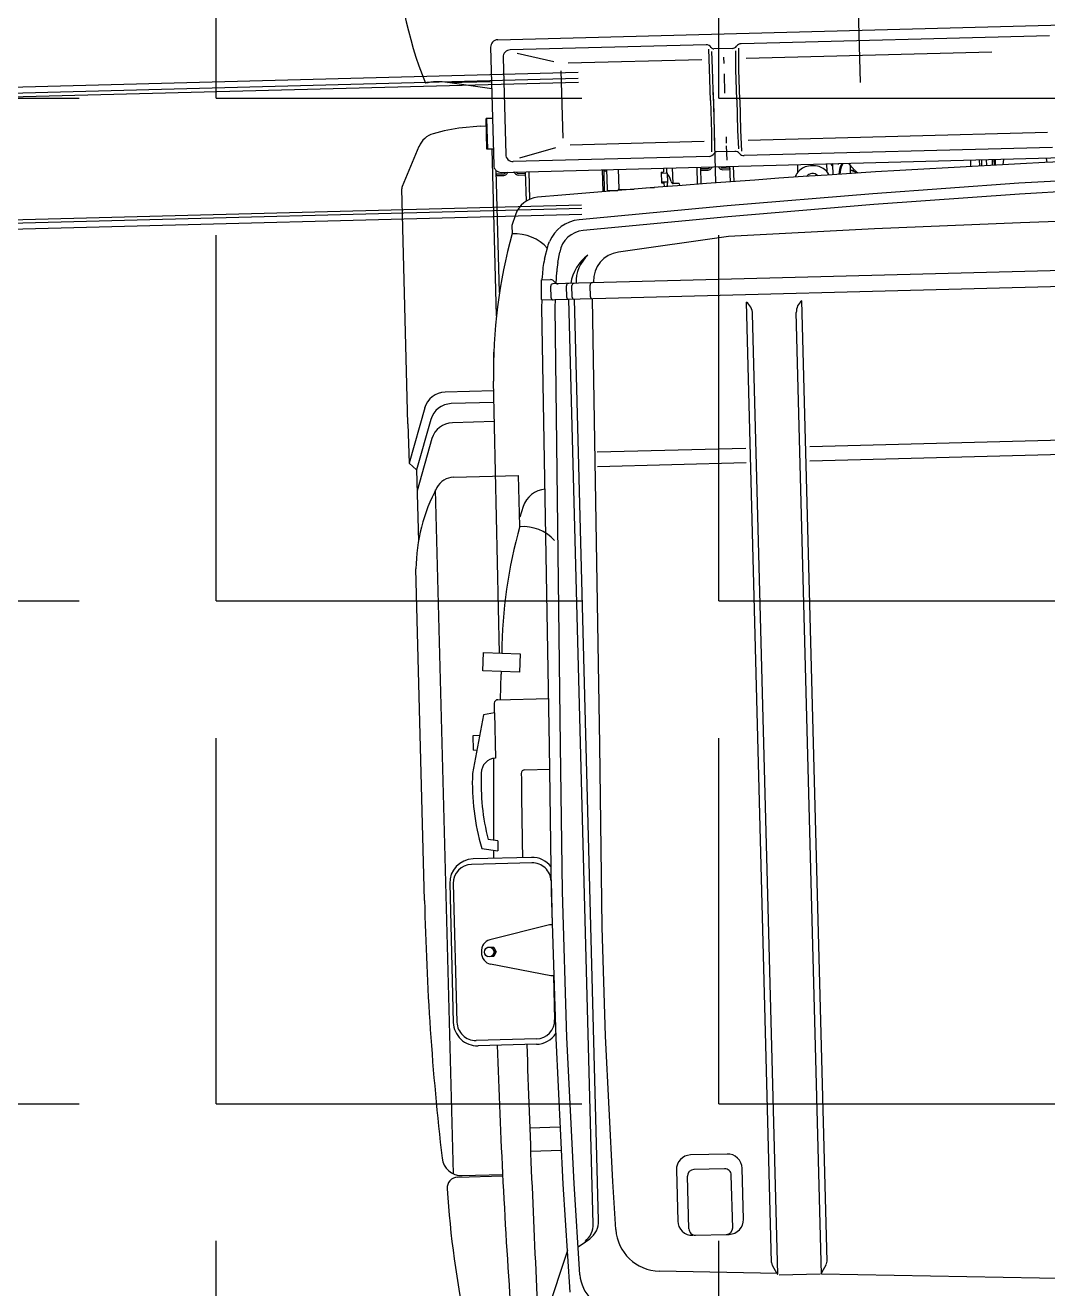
# Model space of a CAD drawing. Header units: metres. Extents: x 668617 to 675126, y 2286318 to 2293677.
# Drawn here: x 669902.987 to 669904.665, y 2287270.122 to 2287272.195 of the extents above; entities that cross this region are included whole.
import ezdxf

# ---------------------------------------------------------------- set-up
doc = ezdxf.new("R2010")
doc.units = ezdxf.units.M
doc.header["$MEASUREMENT"] = 0
doc.layers.add('2', color=7, linetype='Continuous')
doc.layers.add('DMTG-ZONA-TRABAJO', color=250, linetype='Continuous')

# ---------------------------------------------------------------- blocks, each defined once
blk = doc.blocks.new('A$C0C9960AB')
at = {"layer": '2'}
for p, q in [((-1064.6, 1000), (-1064.6, 3923.8)), ((-1056.1, 1000), (-1056.1, 3923.8)), ((-1051.1, 3923.8), (-1051.1, 1000)), ((-883.1, 3923.8), (-883.1, 1000)), ((-878.1, 1000), (-878.1, 3923.8)), ((-869.6, 3923.8), (-869.6, 1000)), ((-1408, 1235.5), (-1398.4, 1245.5)), ((-1344.8, 1245.5), (-1398.4, 1245.5)), ((-1323.6, 1222.1), (-1398.4, 1245.5)), ((-1344.8, 1245.5), (-1022.9, 1245.5)), ((-1997.4, 1239.9), (-1543.6, 1239.9)), ((-1408, 1235.5), (-1505.6, 1235.5)), ((-1365.8, 1213.3), (-1436.8, 1235.5)), ((-1339.6, 1214.1), (-1408, 1235.5)), ((-965.5, 1220.5), (-1019.6, 1244.8)), ((-2377.4, 1204.5), (-2377.4, 1142.9)), ((-2375.4, 1198.4), (-2375.4, 1143)), ((-2372.8, 1210), (-1435.9, 1210)), ((-1975.4, 1205), (-2165.4, 1205)), ((-1975.4, 1200), (-2165.4, 1200)), ((-1302.6, 1127), (-1302.6, 1193.5)), ((-944.9, 1185.5), (-948.7, 1200.4)), ((-1419.4, 1185), (-1419.4, 1096)), ((-1344.8, 1127.2), (-1344.8, 1184.6)), ((-1318.6, 1127.1), (-1318.6, 1185.5)), ((-941.7, 1165.5), (-944.9, 1185.5)), ((-889.2, 1118.9), (-879, 1179)), ((-879, 1179), (-879, 1118.9)), ((-2198.4, 1092.1), (-2198.4, 1172)), ((-2190.9, 1091.7), (-2190.9, 1174.5)), ((-1949.9, 1091.7), (-1949.9, 1174.5)), ((-1942.4, 1092.1), (-1942.4, 1172)), ((-1928.4, 1159.7), (-1932.4, 1137.7)), ((-1745.4, 1152.7), (-1825.4, 1169.7)), ((-1793.4, 1167.7), (-1773.4, 1167.7)), ((-1793.4, 1167.7), (-1793.4, 1162.9)), ((-1773.4, 1167.7), (-1773.4, 1158.7)), ((-939.9, 1135.5), (-941.7, 1165.5)), ((-2105.4, 1069.9), (-2087.1, 1152.2)), ((-2076.9, 1155.7), (-2076.3, 1156)), ((-2076.9, 1147), (-2076.9, 1155.7)), ((-2070.4, 1145.5), (-2076.9, 1148.9)), ((-2070.4, 1143.6), (-2076.9, 1147)), ((-2063.9, 1148.9), (-2070.4, 1145.5)), ((-2063.9, 1147), (-2070.4, 1143.6)), ((-2064.4, 1156), (-2063.9, 1155.7)), ((-2063.9, 1155.7), (-2063.9, 1147)), ((-2035.4, 1069.9), (-2053.6, 1152.2)), ((-1918.4, 1137.7), (-1916.5, 1150.6)), ((-1743.4, 1137.7), (-1745.4, 1152.7)), ((-1688.4, 1102), (-1685.3, 1151.9)), ((-1685.3, 1151.9), (-1660.4, 1150.3)), ((-1660.4, 1150.3), (-1663.5, 1100.4)), ((-1918.4, 1137.7), (-1932.4, 1137.7)), ((-1743.4, 1137.7), (-1805.4, 1137.7)), ((-1725.4, 1132.4), (-1725.4, 1062.8)), ((-1725.4, 1129), (-1690.4, 1127)), ((-1661.7, 1128.7), (-1289.5, 1127)), ((-1259.5, 1125.5), (-1249.8, 1125.5)), ((-971.7, 1127.5), (-929.7, 1127.5)), ((-971.7, 1118.9), (-971.7, 1127.5)), ((-971.7, 1126.5), (-929.7, 1126.5)), ((-971.7, 1118.9), (-971.7, 1126.5)), ((-939.9, 1135.5), (-939.9, 1127.5)), ((-929.7, 1118.9), (-929.7, 1127.5)), ((-1199.9, 1120.5), (-971.7, 1120.5)), ((-1168.4, 1115.5), (-1001.5, 1115.5)), ((-1008.2, 1115.5), (-1001.5, 1115.5)), ((-1008.2, 1115.5), (-1008.2, 1105.5)), ((-1005.9, 1115.5), (-1005.9, 1105.5)), ((-1003.9, 1108.9), (-1003.9, -320.3)), ((-832.3, 1118.9), (-993.9, 1118.9)), ((-822.3, 1108.9), (-822.3, -320.3)), ((-2344.4, 1104), (-2344.4, 1061.5)), ((-2312.4, 1104.3), (-2312.4, 1062.3)), ((-1822.4, 1098.1), (-1822.4, 1063.8)), ((-1663.5, 1100.4), (-1688.4, 1102)), ((-1488.8, 1096), (-1419.4, 1096)), ((-1462.1, 1090.8), (-1476.4, 1096)), ((-1076.8, 1096), (-1088.5, 1096)), ((-1062.4, 1090.8), (-1076.8, 1096)), ((-1003.9, 1103.6), (-1005.3, 1103.6)), ((-989.6, 823.8), (-989.6, 1092.1)), ((-846.6, 1102.1), (-979.6, 1102.1)), ((-836.6, 823.8), (-836.6, 1092.1)), ((-2481.9, 1057), (-2566.3, 1087.4)), ((-1044.1, 1075.5), (-1003.9, 1075.5)), ((-1008.2, 1085.5), (-1008.2, 1075.5)), ((-1008.2, 1075.5), (-1003.9, 1075.5)), ((-1005.9, 1085.5), (-1005.9, 1075.5)), ((-1003.9, 1087.4), (-1005.3, 1087.4)), ((-984.6, 1082.7), (-971.7, 1033)), ((-854.5, 1033), (-841.7, 1082.7)), ((-2538.9, 1054.9), (-2390.9, 1060.5)), ((-2390.7, 1060.5), (-2190.7, 1065)), ((-2190.4, 1065), (-1990.4, 1066)), ((-2105.4, 1066.2), (-2165.4, 1066.2)), ((-2105.4, 1065.4), (-2105.4, 1069.9)), ((-2035.4, 1065.8), (-2035.4, 1069.9)), ((-1975.4, 1066.2), (-2035.4, 1066.2)), ((-1990.1, 1066), (-1790.2, 1063.4)), ((-1790.2, 1063.4), (-1190.4, 1057.9)), ((-1190.3, 1057.9), (-1180.3, 1057.5)), ((-1180.3, 0), (-1180.3, 1057.5)), ((-1179.4, 1058.4), (-1152.5, 1057.4)), ((-1152.5, 1057.4), (-1152.5, 1045.2)), ((-1152.5, 1056.5), (-1147.6, 1056.3)), ((-1041.7, 1070.5), (-1003.9, 1070.5)), ((-2515.4, 1040.7), (-2390.4, 1045.5)), ((-2390.4, 1045.5), (-2190.4, 1050)), ((-2190.4, 1050), (-1990.4, 1051)), ((-1990.4, 1051), (-1790.3, 1048.4)), ((-1790.3, 1048.4), (-1190.3, 1039.9)), ((-1190.3, 1039.9), (-1180.3, 1039.2)), ((-1177.4, 1045.2), (-1161.4, 1045.2)), ((-1158.5, 0), (-1158.5, 1042.3)), ((-1124.2, 1052.7), (-1105.1, 1047.4)), ((-1105, 1047.3), (-1100.4, 1045.3)), ((-2446, 1020.8), (-1180.3, 1020.8)), ((-1177.3, 1023.7), (-1161.4, 1023.7)), ((-1157.8, 1037.5), (-1142.2, 1036.4)), ((-1129.4, 1034.6), (-1115, 1031.7)), ((-867.1, 1023.4), (-959.2, 1023.4)), ((-2441.8, 1013.2), (-1180.3, 1013.2)), ((-1177.3, 1016.1), (-1161.4, 1016.1)), ((-1058, 801), (-1071.7, 1004)), ((-969.2, 830.1), (-969.2, 1013.4)), ((-857.1, 830.1), (-857.1, 1013.4)), ((-2454.6, 990), (-2388.8, 992.6)), ((-2388.7, 992.6), (-2189.6, 997)), ((-2189.6, 997), (-2040.6, 998)), ((-2040.5, 998), (-1791, 994.5)), ((-1791, 994.5), (-1180.3, 988.4)), ((-1410.4, 783.9), (-1410.4, 987.8)), ((-1390.4, 783.9), (-1390.4, 987.6)), ((-1177.3, 991.3), (-1161.4, 991.3)), ((-1158.5, 986.6), (-1157, 986.6)), ((-1073, 800.1), (-1086.4, 998.9)), ((-1003.9, 970.5), (-1034.1, 970.5)), ((-1005.6, 968.5), (-1033.9, 968.5)), ((-1032.7, 962.5), (-1032.7, 950.5)), ((-1003.9, 964.5), (-1030.7, 964.5)), ((-1099.8, 800), (-1117.3, 951.2)), ((-1031.7, 948.8), (-1031.7, 927.6)), ((-1003.9, 948.5), (-1030.7, 948.5)), ((-2520.5, 770.9), (-2513.2, 931.9)), ((-2375.4, 905), (-2445.4, 905)), ((-1030.2, 911.5), (-1030.8, 911.5)), ((-1030.2, 911.5), (-1030.2, 899.5)), ((-2465.4, 885), (-2465.4, 835)), ((-2456.4, 890), (-2384.4, 890)), ((-2355.4, 835), (-2355.4, 885)), ((-1024.2, 886.5), (-1029.5, 886.5)), ((-1009.2, 889.9), (-1024.2, 889.9)), ((-1024.2, 889.9), (-1024.2, 886.5)), ((-1022.7, 889.9), (-1022.7, 881.5)), ((-1010.7, 889.9), (-1010.7, 881.5)), ((-1003.9, 882.5), (-1010.7, 882.5)), ((-1009.2, 889.9), (-1009.2, 886.5)), ((-1003.9, 886.5), (-1009.2, 886.5)), ((-2375.4, 839), (-2375.4, 881)), ((-1025.7, 865.5), (-1028.4, 865.5)), ((-1025.7, 865.5), (-1025.4, 873.7)), ((-1003.9, 874.5), (-1025.3, 874.5)), ((-1010.7, 881.5), (-1024.7, 881.5)), ((-1027.2, 840.5), (-1003.9, 840.5)), ((-1026.9, 835.5), (-1003.9, 835.5)), ((-1008.2, 835.5), (-1008.2, 825.5)), ((-1008.2, 835.5), (-1003.9, 835.5)), ((-1005.9, 835.5), (-1005.9, 825.5)), ((-2456.4, 830), (-2384.4, 830)), ((-2445.4, 815), (-2375.4, 815)), ((-1026, 815.5), (-902.1, 815.5)), ((-1003.9, 823.6), (-1005.3, 823.6)), ((-956.7, 819.8), (-983.6, 820.3)), ((-983.6, 788.3), (-983.6, 813.4)), ((-956.8, 815.8), (-980.2, 816.3)), ((-913.1, 819.8), (-956.7, 819.8)), ((-913.1, 815.8), (-956.7, 815.8)), ((-913.1, 819.8), (-869.6, 819.8)), ((-913.1, 815.8), (-869.6, 815.8)), ((-869.6, 819.8), (-842.6, 820.3)), ((-869.5, 815.8), (-846.1, 816.3)), ((-842.6, 788.3), (-842.6, 813.4)), ((-1094.8, 600), (-1099.8, 800)), ((-1061.5, 600.1), (-1073, 800.1)), ((-1046.5, 600.8), (-1058, 801)), ((-1008.2, 805.5), (-1008.2, 795.5)), ((-1005.9, 805.5), (-1005.9, 795.5)), ((-1003.9, 807.4), (-1005.3, 807.4)), ((-975.7, 799.8), (-995.5, 799.8)), ((-963.5, 799.8), (-972.1, 799.8)), ((-903.7, 799.8), (-876.9, 799.8)), ((-862.8, 799.8), (-854.2, 799.8)), ((-1025, 795.5), (-1003.9, 795.5)), ((-1024.8, 790.5), (-1003.9, 790.5)), ((-1008.2, 795.5), (-1003.9, 795.5)), ((-954.8, 779.8), (-983.6, 779.3)), ((-954.9, 783.8), (-980.2, 783.3)), ((-913.1, 783.8), (-954.8, 783.8)), ((-913.1, 779.8), (-954.8, 779.8)), ((-913.1, 783.8), (-871.5, 783.8)), ((-913.1, 779.8), (-871.5, 779.8)), ((-871.5, 779.8), (-842.6, 779.3)), ((-871.4, 783.8), (-846.1, 783.3)), ((-2523.2, 712), (-2523.2, 768)), ((-2521.7, 770), (-1206.4, 770)), ((-2521.1, 770.6), (-2509.5, 777)), ((-2505.6, 778), (-1190.4, 778)), ((-989.6, 353.5), (-989.6, 775.8)), ((-969.2, 359.7), (-969.2, 769.5)), ((-857.1, 432.9), (-857.1, 769.5)), ((-836.6, 353.5), (-836.6, 775.8)), ((-2555.3, 0), (-2523.2, 710)), ((-2523.2, 710), (-1206.4, 710)), ((-2521.1, 709.4), (-2509.5, 703)), ((-2505.6, 702), (-1190.4, 702)), ((-1410.4, 198.9), (-1410.4, 696.9)), ((-1390.4, 196.5), (-1390.4, 696.5)), ((-1003.9, 703.1), (-1014.5, 703.1)), ((-1003.9, 663.1), (-1014.5, 663.1)), ((-1005.2, 655.1), (-1019, 655.1)), ((-1018.1, 630.6), (-1007.1, 630.6)), ((-1017.8, 620.6), (-1013.6, 630.6)), ((-1013.8, 624.9), (-1013.8, 630.6)), ((-501.5, 614.5), (-894, 614.5)), ((-1091.6, 400), (-1094.8, 600)), ((-1052.5, 400), (-1061.5, 600)), ((-1037.5, 400.6), (-1046.5, 600.8)), ((-1012.7, 465.6), (-1003.9, 465.6)), ((-1012.4, 453.6), (-1003.9, 453.6)), ((-1012.3, 450.6), (-1003.9, 450.6)), ((-1012.1, 444.1), (-1003.9, 444.1)), ((-1011.9, 436.1), (-1003.9, 436.1)), ((-1011.8, 433.6), (-1003.9, 433.6)), ((-1006.8, 431.8), (-1006.8, 433.6)), ((-1006.4, 431.8), (-1006.4, 433.6)), ((-1011.8, 431.8), (-1003.9, 431.8)), ((-1011.5, 421.4), (-1003.9, 420.6)), ((-1089.7, 200), (-1091.6, 400)), ((-1046.2, 200), (-1052.5, 400)), ((-1031.2, 200.4), (-1037.5, 400.6)), ((-1010.1, 361.4), (-1003.9, 362))]:
    blk.add_line(p, q, dxfattribs=at)
for points in [[(-1003.9, 1099.3, 0.024582), (-1004.3, 1099.7, 0.071747), (-1005.6, 1100.7)], [(-1005.6, 1090.3, 0.071747), (-1004.3, 1091.3, 0.024582), (-1003.9, 1091.7, 0.024582)], [(-1003.9, 1102.6, 0.019534), (-1004.5, 1102.9)], [(-1004.5, 1088.1, 0.019534), (-1003.9, 1088.4, 0.019534)], [(-1003.9, 819.3, 0.024582), (-1004.3, 819.7, 0.071747), (-1005.6, 820.7)], [(-1003.9, 822.6, 0.019534), (-1004.5, 822.9)], [(-1005.6, 810.3, 0.071747), (-1004.3, 811.3, 0.024582), (-1003.9, 811.7, 0.024582)], [(-1004.5, 808.1, 0.019534), (-1003.9, 808.4, 0.019534)], [(-1006, 683.1, 0.079356), (-1007.5, 692.5, 0.088404), (-1011.5, 700, 0.105169), (-1017.9, 705.3, 0.05556), (-1021.1, 706.6, 0.05556)], [(-1019.2, 660.2, 0.022928), (-1017.9, 660.8, 0.105169), (-1011.5, 666.1, 0.088404), (-1007.5, 673.6, 0.079356), (-1006, 683.1)], [(-1003.9, 642.3, 0.011471), (-1005.8, 643.3, 0.085375), (-1018.7, 646.9)], [(-1003.9, 640.7, 0.014961), (-1006.3, 641.9, 0.084216), (-1018.6, 645.3)], [(-1003.9, 654.8, 0.102065), (-1005.2, 655.1)], [(-1005.2, 647.1, 0.102065), (-1003.9, 647.3, 0.102065)]]:
    blk.add_lwpolyline(points, format="xyb", dxfattribs=at)
blk.add_lwpolyline([(-1017.7, 620.7), (-1017.6, 620.9), (-1017, 621.6), (-1016.4, 622.3), (-1015.7, 623), (-1015, 623.7), (-1014.3, 624.4), (-1013.5, 625.2), (-1012.7, 625.9), (-1011.9, 626.7), (-1011, 627.5), (-1010.1, 628.2), (-1009.2, 629), (-1008.2, 629.7), (-1007.2, 630.5), (-1003.9, 632.7)], dxfattribs=at)
blk.add_circle((-2070.4, 1153.4), 6.5, dxfattribs=at)
for centre, radius, start, end in [((-1022.9, 1237.5), 8, 65.7817, 90), ((-2018.5, -2527.1), 3767.1, 89.6804, 95.0619), ((-1552, 1000.7), 239.3, 60.197, 87.9872), ((-682.7, 675.4), 569.1, 69.8011, 110.1989), ((-2336.8, -183.3), 1403.9, 92.2969, 100.155), ((-2392.4, 1204.5), 15, 0, 92.2969), ((-2348.4, 1198.4), 27, 95.0619, 180), ((-1374.8, 1184.6), 30, 0, 72.6111), ((-1348.6, 1185.5), 30, 0, 72.6111), ((-1332.6, 1193.5), 30, 0, 72.6111), ((-977.8, 1193.1), 30, 14.0362, 65.7817), ((-2165.4, 1172), 33, 90, 180), ((-2165.4, 1174.5), 25.5, 90, 180), ((-1975.4, 1172), 33, 0, 90), ((-1975.4, 1174.5), 25.5, 0, 90), ((-1446.4, 1185), 27, 0, 60.197), ((-963.8, 1193.5), 86.1, 350.2835, 10.7117), ((-1847.2, 859), 311.5, 85.9831, 105.1076), ((-2136.7, -8547), 9693, 90.36438, 92.58149), ((-2136.7, -8547), 9693, 88.78582, 88.85107), ((-2136.7, -8547), 9693, 88.04231, 88.70462), ((-1846.9, 846.3), 312.2, 86.0278, 102.8847), ((-1825.4, 1137.7), 20, 0, 89.6797), ((-2136.7, -8547), 9693, 87.5969, 87.67478), ((-1730.4, 1132.4), 5, 0, 88.1493), ((-1718, 470.7), 656.9, 87.2878, 87.5979), ((-1683.5, 468.7), 656.9, 72.7526, 88.117), ((-1296.4, 410.9), 716.1, 73.0706, 89.4524), ((-993.9, 1108.9), 10, 90, 180), ((-832.3, 1108.9), 10, 0, 90), ((-2116.9, -17158), 18263.3, 90.2554, 91.40644), ((-2165.4, 1092.1), 33, 180, 235.0658), ((-2165.4, 1091.7), 25.5, 180, 270), ((-1975.4, 1091.7), 25.5, 270, 0), ((-1975.4, 1092.1), 33, 306.0388, 0), ((-2116.9, -17158), 18263.3, 89.09151, 89.45226), ((-1827.4, 1098.1), 5, 0, 89.0915), ((-1547.7, 1093.2), 58.3, 310.62, 2.7839), ((-1473.9, 1057.9), 35, 3.5368, 70.1448), ((-1146.8, 1093.2), 58.3, 309.2586, 2.7839), ((-1074.3, 1057.9), 35, 3.5368, 70.1448), ((-1002.7, 1105.5), 5.5, 180, 239.1405), ((-1002.7, 1085.5), 5.5, 120.8595, 180), ((-1002.9, 1105.5), 3, 180, 239.2923), ((-979.6, 1092.1), 10, 90, 180), ((-846.6, 1092.1), 10, 0, 90), ((-1002.9, 1085.5), 3, 120.7077, 180), ((-1178.6, 1056.7), 1.8, 113.6304, 154.268), ((-1151.3, 955.5), 100.9, 74.4275, 87.8983), ((-18641.1, -27.9), 17635.3, 0.09054, 3.53678), ((-2513.5, 990.8), 50, 92.1769, 177.4099), ((-2264.7, 1167.7), 246.5, 210.5976, 215.0987), ((-1177.4, 1042.3), 2.9, 90, 180), ((-1161.4, 1042.3), 2.9, 0, 90), ((-1152.5, 1034.8), 6, 120, 180), ((-1158.5, 1045.2), 6, 300, 0), ((-1120.5, 1000.7), 48.9, 3.8616, 65.7723), ((-2446, 1050.8), 30, 217.5417, 270), ((-2441.8, 1043.2), 30, 215.0987, 270), ((-1177.4, 1020.8), 2.9, 89.4271, 180), ((-1161.4, 1020.8), 2.9, 0, 90.4758), ((-1149.6, 935.7), 100.9, 78.4533, 85.8023), ((-1122.2, 996.5), 35.9, 3.8616, 78.4533), ((-1177.4, 1013.2), 2.9, 89.4271, 180), ((-1161.4, 1013.2), 2.9, 0, 90.4758), ((-1169.5, 958.7), 60, 35.0115, 79.395), ((-1158.1, 960.4), 50, 40.9248, 90.3684), ((-2452.3, 929.2), 60.9, 92.1769, 177.4099), ((-1177.4, 988.4), 2.9, 89.4271, 180), ((-1161.4, 988.4), 2.9, 0, 90.4758), ((-1157, 946.6), 40, 6.6167, 90), ((-987.7, 955.5), 21, 140.7559, 154.6231), ((-1005.6, 971.5), 3, 270, 302.7956), ((-1030.7, 962.5), 2, 90, 180), ((-1030.7, 950.5), 2, 180, 270), ((-1016.7, 930.5), 21, 135.5847, 139.2502), ((-2445.4, 885), 20, 90, 180), ((-2375.4, 885), 20, 0, 90), ((-1024.7, 894.5), 13, 115.029, 116.7295), ((-2456.4, 881), 9, 90, 180), ((-2384.4, 881), 9, 0, 90), ((-1024.7, 894.5), 13, 249.2649, 270), ((-1004.2, 879.5), 3, 85.6584, 90), ((-1022.4, 873.6), 3, 96.2482, 178), ((-1024.7, 894.5), 18, 276.2482, 313.7617), ((-2456.4, 839), 9, 180, 270), ((-2445.4, 835), 20, 180, 270), ((-2384.4, 839), 9, 270, 0), ((-2375.4, 835), 20, 270, 0), ((-1002.7, 825.5), 5.5, 180, 239.1405), ((-1002.9, 825.5), 3, 180, 239.2923), ((-981.6, 823.8), 8, 180, 240), ((-987.6, 813.4), 4, 0, 60), ((-838.6, 813.4), 4, 120, 180), ((-844.6, 823.8), 8, 300, 0), ((-1002.7, 805.5), 5.5, 120.8595, 180), ((-1002.9, 805.5), 3, 120.7077, 180), ((-981.6, 775.8), 8, 128.6822, 180), ((-991.6, 788.3), 8, 308.6822, 0), ((-834.6, 788.3), 8, 180, 231.3178), ((-844.6, 775.8), 8, 0, 51.3178), ((-2520.1, 768.8), 2, 118.9689, 143.8848), ((-2505.6, 770), 8, 90, 118.9689), ((-1206.4, 790), 20, 270, 323.1301), ((-2520.1, 711.2), 2, 216.1152, 241.0311), ((-1206.4, 690), 20, 36.8699, 90), ((-2505.6, 710), 8, 241.0311, 270), ((-1026.6, 683.1), 10, 312.3996, 52.2228), ((-998.8, 643.1), 15, 110.1739, 126.8699)]:
    blk.add_arc(centre, radius, start, end, dxfattribs=at)
blk.add_ellipse((-2070.4, 1149.6), major_axis=(-17, 0), ratio=0.848262, start_param=3.327759, end_param=6.097019, dxfattribs=at)
blk = doc.blocks.new('*U327')
at = {"linetype": 'Continuous', "lineweight": 15}
blk.add_blockref('A$C0C9960AB', (0, 0), dxfattribs=at)

msp = doc.modelspace()

# ---------------------------------------------------------------- hatches: boundary and pattern name
at = {"layer": 'DMTG-ZONA-TRABAJO', "ltscale": 3}
h = msp.add_hatch(dxfattribs=at)
h.set_pattern_fill('ANGLE', color=30, scale=3)
h.set_pattern_definition([(0, (0, 0), (0, 0.825), [0.6, -0.225]), (90, (0, 0), (-0.825, 5e-17), [0.6, -0.225])])
h.paths.add_polyline_path([(669898.72535, 2287293.51272), (669912.1139, 2287293.84486), (669912.86971, 2287263.37755), (669899.92572, 2287263.05644)])

# ---------------------------------------------------------------- block references
at = {"linetype": 'Continuous', "lineweight": 15, "xscale": 0.00119868961392816, "yscale": 0.00119868961392816, "zscale": 0.00119868961392816, "rotation": 91.50600517212919}
msp.add_blockref('*U327', (669905.06552, 2287273.19166), dxfattribs=at)

doc.saveas('drawing.dxf')
